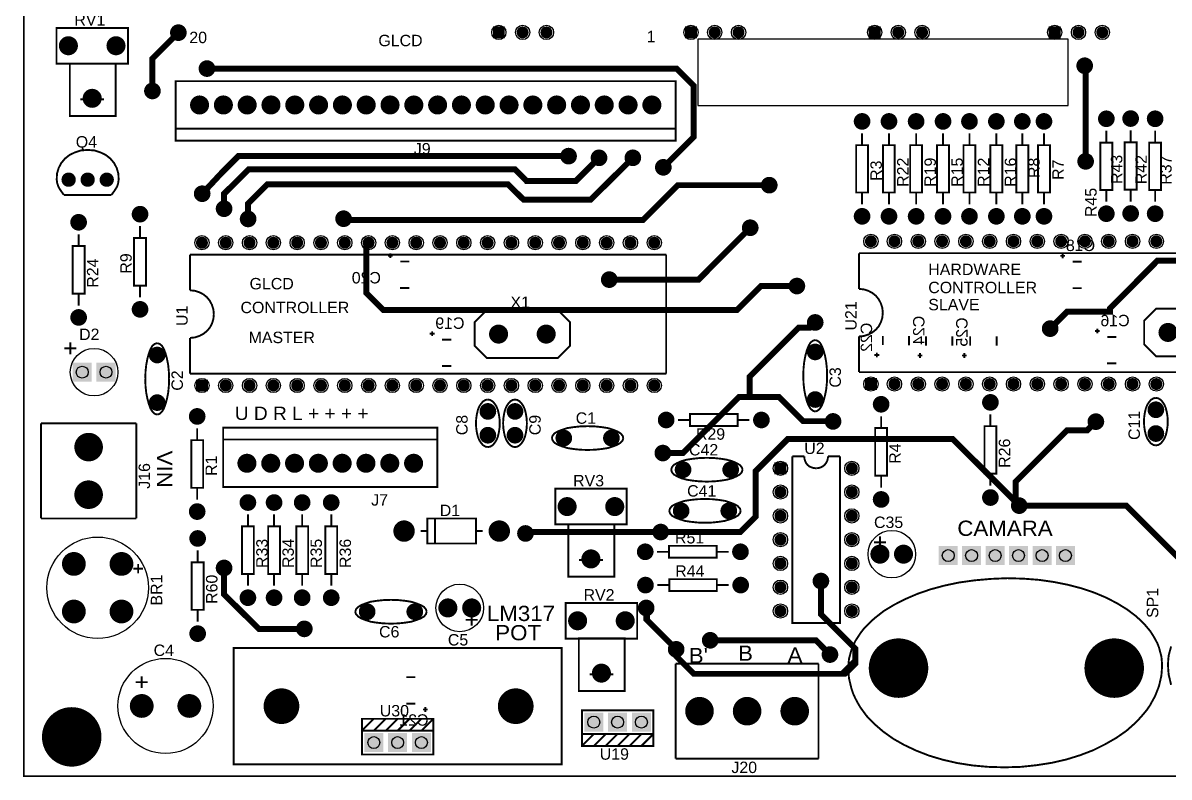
# Model space of a CAD drawing. Extents: x -3.65 to 3.65, y -2.47 to 2.47.
# Drawn here: x -3.655 to 1.159, y -2.474 to 0.696 of the extents above; entities that cross this region are included whole.
import ezdxf

# ---------------------------------------------------------------- set-up
doc = ezdxf.new("R2010")
doc.units = 0
doc.layers.get('0').update_dxf_attribs({"linetype": 'CONTINUOUS'})

# ---------------------------------------------------------------- blocks, each defined once
blk = doc.blocks.new('EPAD')
at = {"const_width": 0.5}
blk.add_lwpolyline([(-0.25, 0, 1), (0.25, 0, 1)], format="xyb", close=True, dxfattribs=at)
blk = doc.blocks.new('RPAD')
blk.add_trace([(-0.5, -0.5), (-0.5, 0.5), (0.5, -0.5), (0.5, 0.5)])

msp = doc.modelspace()

# ---------------------------------------------------------------- linework, layer by layer
for points, const_width in [([(-3.651, -2.47), (3.651, -2.47), (3.651, 2.47), (-3.651, 2.47), (-3.651, -2.47)], 0.008), ([(-3.514, 0.525), (-3.214, 0.525), (-3.214, 0.675), (-3.514, 0.675), (-3.514, 0.525)], 0.008), ([(-3.111, 0.41), (-3.111, 0.546), (-3.002, 0.655)], 0.025), ([(-3.458, 0.305), (-3.265, 0.305), (-3.265, 0.525), (-3.458, 0.525), (-3.458, 0.305)], 0.008), ([(-2.882, 0.504), (-0.909, 0.504), (-0.838, 0.433), (-0.838, 0.216), (-0.965, 0.089)], 0.025), ([(0.809, 0.114), (0.809, 0.512), (0.805, 0.516)], 0.025), ([(-3.013, 0.201), (-0.913, 0.201), (-0.913, 0.451), (-3.013, 0.451), (-3.013, 0.201)], 0.008), ([(-3.314, 0.375), (-3.414, 0.375)], 0.008), ([(-0.913, 0.251), (-3.013, 0.251)], 0.008), ([(0.896, 0.193), (0.896, 0.243)], 0.008), ([(0.998, 0.194), (0.998, 0.244)], 0.008), ([(1.101, 0.193), (1.101, 0.243)], 0.008), ([(-0.13, 0.232), (-0.13, 0.182)], 0.008), ([(-0.017, 0.232), (-0.017, 0.182)], 0.008), ([(0.097, 0.232), (0.097, 0.182)], 0.008), ([(0.21, 0.232), (0.21, 0.182)], 0.008), ([(0.321, 0.232), (0.321, 0.182)], 0.008), ([(0.434, 0.232), (0.434, 0.182)], 0.008), ([(0.543, 0.182), (0.543, 0.232)], 0.008), ([(0.634, 0.182), (0.634, 0.232)], 0.008), ([(2.061, 0.213), (1.99, 0.142), (1.99, -0.052), (1.916, -0.126), (1.916, -0.265), (1.878, -0.303), (1.111, -0.303), (0.911, -0.504), (0.911, -0.518), (0.731, -0.518), (0.66, -0.589)], 0.025), ([(0.871, -0.006), (0.921, -0.006), (0.921, 0.193), (0.871, 0.193), (0.871, -0.006)], 0.008), ([(0.973, -0.005), (1.023, -0.005), (1.023, 0.194), (0.973, 0.194), (0.973, -0.005)], 0.008), ([(1.076, -0.006), (1.126, -0.006), (1.126, 0.193), (1.076, 0.193), (1.076, -0.006)], 0.008), ([(-3.513, 0.037), (-3.512, 0.062), (-3.505, 0.086), (-3.494, 0.107), (-3.478, 0.126), (-3.459, 0.141), (-3.436, 0.152), (-3.411, 0.16), (-3.383, 0.162)], 0.008), ([(-3.253, 0.037), (-3.254, 0.062), (-3.261, 0.086), (-3.272, 0.107), (-3.288, 0.126), (-3.307, 0.141), (-3.33, 0.152), (-3.355, 0.16), (-3.383, 0.162)], 0.008), ([(-2.902, -0.022), (-2.82, 0.066), (-2.75, 0.136), (-1.363, 0.136)], 0.025), ([(-0.155, -0.017), (-0.105, -0.017), (-0.105, 0.182), (-0.155, 0.182), (-0.155, -0.017)], 0.008), ([(-0.042, -0.017), (0.007, -0.017), (0.007, 0.182), (-0.042, 0.182), (-0.042, -0.017)], 0.008), ([(0.072, -0.017), (0.122, -0.017), (0.122, 0.182), (0.072, 0.182), (0.072, -0.017)], 0.008), ([(0.185, -0.017), (0.235, -0.017), (0.235, 0.182), (0.185, 0.182), (0.185, -0.017)], 0.008), ([(0.296, -0.017), (0.346, -0.017), (0.346, 0.182), (0.296, 0.182), (0.296, -0.017)], 0.008), ([(0.409, -0.017), (0.459, -0.017), (0.459, 0.182), (0.409, 0.182), (0.409, -0.017)], 0.008), ([(0.518, -0.017), (0.568, -0.017), (0.568, 0.182), (0.518, 0.182), (0.518, -0.017)], 0.008), ([(0.609, -0.017), (0.659, -0.017), (0.659, 0.182), (0.609, 0.182), (0.609, -0.017)], 0.008), ([(-2.81, -0.085), (-2.81, -0.022), (-2.707, 0.08), (-1.587, 0.08), (-1.54, 0.032), (-1.332, 0.032), (-1.235, 0.129)], 0.025), ([(-2.709, -0.128), (-2.709, -0.063), (-2.629, 0.017), (-1.617, 0.017), (-1.552, -0.047), (-1.27, -0.047), (-1.093, 0.129)], 0.025), ([(-3.513, 0.037), (-3.511, 0.022), (-3.506, 0.007), (-3.496, -0.009), (-3.483, -0.027)], 0.008), ([(-3.253, 0.037), (-3.255, 0.022), (-3.26, 0.007), (-3.27, -0.009), (-3.283, -0.027)], 0.008), ([(-0.52, 0.014), (-0.904, 0.014), (-1.05, -0.132), (-2.303, -0.132), (-2.308, -0.127)], 0.025), ([(-3.483, -0.027), (-3.283, -0.027)], 0.008), ([(-0.13, -0.017), (-0.13, -0.067)], 0.008), ([(-0.017, -0.017), (-0.017, -0.067)], 0.008), ([(0.097, -0.017), (0.097, -0.067)], 0.008), ([(0.21, -0.017), (0.21, -0.067)], 0.008), ([(0.321, -0.017), (0.321, -0.067)], 0.008), ([(0.434, -0.017), (0.434, -0.067)], 0.008), ([(0.543, -0.067), (0.543, -0.017)], 0.008), ([(0.634, -0.067), (0.634, -0.017)], 0.008), ([(0.896, -0.056), (0.896, -0.006)], 0.008), ([(0.998, -0.055), (0.998, -0.005)], 0.008), ([(1.101, -0.056), (1.101, -0.006)], 0.008), ([(-3.421, -0.192), (-3.421, -0.242)], 0.008), ([(-3.163, -0.208), (-3.163, -0.158)], 0.008), ([(-1.192, -0.383), (-0.817, -0.383), (-0.6, -0.165)], 0.025), ([(-3.446, -0.442), (-3.396, -0.442), (-3.396, -0.242), (-3.446, -0.242), (-3.446, -0.442)], 0.008), ([(-3.188, -0.408), (-3.138, -0.408), (-3.138, -0.208), (-3.188, -0.208), (-3.188, -0.408)], 0.008), ([(-0.404, -0.41), (-0.555, -0.41), (-0.656, -0.511), (-2.141, -0.511), (-2.212, -0.44), (-2.212, -0.237), (-2.203, -0.228)], 0.025), ([(-2.953, -0.428), (-2.953, -0.278)], 0.008), ([(-2.953, -0.278), (-0.953, -0.278)], 0.008), ([(-2.102, -0.282), (-2.122, -0.282)], 0.008), ([(-2.112, -0.292), (-2.112, -0.272)], 0.008), ([(-0.953, -0.278), (-0.953, -0.778)], 0.008), ([(-0.143, -0.422), (-0.143, -0.272)], 0.008), ([(-0.143, -0.272), (1.856, -0.272)], 0.008), ([(0.723, -0.283), (0.703, -0.283)], 0.008), ([(0.713, -0.293), (0.713, -0.273)], 0.008), ([(-2.032, -0.307), (-2.07, -0.307)], 0.008), ([(0.793, -0.308), (0.755, -0.308)], 0.008), ([(-3.163, -0.458), (-3.163, -0.408)], 0.008), ([(-2.853, -0.528), (-2.855, -0.508), (-2.861, -0.489), (-2.87, -0.472), (-2.882, -0.457), (-2.897, -0.445), (-2.914, -0.436), (-2.933, -0.43), (-2.953, -0.428)], 0.008), ([(-2.032, -0.418), (-2.071, -0.418)], 0.008), ([(-0.043, -0.522), (-0.045, -0.502), (-0.051, -0.483), (-0.06, -0.466), (-0.072, -0.451), (-0.087, -0.439), (-0.104, -0.43), (-0.123, -0.424), (-0.143, -0.422)], 0.008), ([(0.793, -0.419), (0.754, -0.419)], 0.008), ([(-3.421, -0.442), (-3.421, -0.492)], 0.008), ([(-2.853, -0.528), (-2.855, -0.549), (-2.861, -0.568), (-2.87, -0.585), (-2.882, -0.599), (-2.897, -0.611), (-2.914, -0.62), (-2.933, -0.626), (-2.953, -0.628)], 0.008), ([(-1.707, -0.512), (-1.407, -0.512), (-1.357, -0.562), (-1.357, -0.662), (-1.407, -0.712), (-1.707, -0.712), (-1.757, -0.662), (-1.757, -0.562), (-1.707, -0.512)], 0.008), ([(-0.043, -0.522), (-0.045, -0.543), (-0.051, -0.562), (-0.06, -0.579), (-0.072, -0.593), (-0.087, -0.605), (-0.104, -0.614), (-0.123, -0.62), (-0.143, -0.622)], 0.008), ([(1.405, -0.705), (1.105, -0.705), (1.055, -0.655), (1.055, -0.555), (1.105, -0.505), (1.405, -0.505), (1.455, -0.555), (1.455, -0.655), (1.405, -0.705)], 0.008), ([(-0.602, -0.876), (-0.602, -0.791), (-0.396, -0.585), (-0.349, -0.585), (-0.327, -0.563)], 0.025), ([(-2.953, -0.778), (-2.953, -0.628)], 0.008), ([(-1.926, -0.61), (-1.946, -0.61)], 0.008), ([(-1.936, -0.62), (-1.936, -0.6)], 0.008), ([(-0.143, -0.772), (-0.143, -0.622)], 0.008), ([(-0.043, -0.62), (-0.043, -0.658)], 0.008), ([(0.067, -0.62), (0.067, -0.659)], 0.008), ([(0.138, -0.622), (0.138, -0.66)], 0.008), ([(0.249, -0.622), (0.249, -0.661)], 0.008), ([(0.324, -0.622), (0.324, -0.66)], 0.008), ([(0.435, -0.622), (0.435, -0.661)], 0.008), ([(0.868, -0.599), (0.848, -0.599)], 0.008), ([(0.858, -0.609), (0.858, -0.589)], 0.008), ([(0.938, -0.624), (0.9, -0.624)], 0.008), ([(-3.481, -0.672), (-3.431, -0.672)], 0.008), ([(-3.456, -0.647), (-3.456, -0.697)], 0.008), ([(-3.091, -0.65), (-3.101, -0.653), (-3.111, -0.661), (-3.119, -0.675), (-3.126, -0.693), (-3.132, -0.715), (-3.137, -0.741), (-3.14, -0.769), (-3.141, -0.8)], 0.008), ([(-3.091, -0.65), (-3.081, -0.653), (-3.071, -0.661), (-3.063, -0.675), (-3.056, -0.693), (-3.05, -0.715), (-3.045, -0.741), (-3.042, -0.769), (-3.041, -0.8)], 0.008), ([(-1.856, -0.635), (-1.894, -0.635)], 0.008), ([(-0.327, -0.637), (-0.337, -0.64), (-0.347, -0.648), (-0.355, -0.662), (-0.362, -0.68), (-0.368, -0.702), (-0.373, -0.728), (-0.376, -0.756), (-0.377, -0.787)], 0.008), ([(-0.327, -0.637), (-0.317, -0.64), (-0.307, -0.648), (-0.299, -0.662), (-0.292, -0.68), (-0.286, -0.702), (-0.281, -0.728), (-0.278, -0.756), (-0.277, -0.787)], 0.008), ([(-0.058, -0.7), (-0.078, -0.7)], 0.008), ([(-0.068, -0.69), (-0.068, -0.71)], 0.008), ([(0.123, -0.702), (0.103, -0.702)], 0.008), ([(0.113, -0.692), (0.113, -0.712)], 0.008), ([(0.309, -0.702), (0.289, -0.702)], 0.008), ([(0.299, -0.692), (0.299, -0.712)], 0.008), ([(-1.856, -0.746), (-1.895, -0.746)], 0.008), ([(-0.143, -0.772), (1.856, -0.772)], 0.008), ([(0.938, -0.735), (0.899, -0.735)], 0.008), ([(-3.091, -0.95), (-3.096, -0.949), (-3.101, -0.947), (-3.111, -0.938), (-3.119, -0.925), (-3.126, -0.906), (-3.132, -0.884), (-3.137, -0.859), (-3.14, -0.831), (-3.141, -0.8)], 0.008), ([(-3.091, -0.95), (-3.086, -0.949), (-3.081, -0.947), (-3.071, -0.938), (-3.063, -0.925), (-3.056, -0.906), (-3.05, -0.884), (-3.045, -0.859), (-3.042, -0.831), (-3.041, -0.8)], 0.008), ([(-2.953, -0.778), (-0.953, -0.778)], 0.008), ([(-0.327, -0.937), (-0.332, -0.936), (-0.337, -0.934), (-0.347, -0.925), (-0.355, -0.912), (-0.362, -0.894), (-0.368, -0.871), (-0.373, -0.846), (-0.376, -0.818), (-0.377, -0.787)], 0.008), ([(-0.327, -0.937), (-0.322, -0.936), (-0.317, -0.934), (-0.307, -0.925), (-0.299, -0.912), (-0.292, -0.894), (-0.286, -0.871), (-0.281, -0.846), (-0.278, -0.818), (-0.277, -0.787)], 0.008), ([(-0.967, -1.112), (-0.883, -1.112), (-0.647, -0.876), (-0.602, -0.876), (-0.479, -0.876), (-0.377, -0.978), (-0.253, -0.978), (-0.252, -0.979)], 0.025), ([(-1.702, -0.887), (-1.712, -0.889), (-1.722, -0.895), (-1.73, -0.904), (-1.738, -0.916), (-1.744, -0.931), (-1.748, -0.948), (-1.751, -0.967), (-1.752, -0.987)], 0.008), ([(-1.702, -0.887), (-1.692, -0.889), (-1.682, -0.895), (-1.674, -0.904), (-1.666, -0.916), (-1.66, -0.931), (-1.656, -0.948), (-1.653, -0.967), (-1.652, -0.987)], 0.008), ([(-1.588, -0.887), (-1.598, -0.889), (-1.608, -0.895), (-1.616, -0.904), (-1.624, -0.916), (-1.63, -0.931), (-1.634, -0.948), (-1.637, -0.967), (-1.638, -0.987)], 0.008), ([(-1.588, -0.887), (-1.578, -0.889), (-1.568, -0.895), (-1.56, -0.904), (-1.552, -0.916), (-1.546, -0.931), (-1.542, -0.948), (-1.539, -0.967), (-1.538, -0.987)], 0.008), ([(1.104, -0.88), (1.094, -0.882), (1.084, -0.888), (1.076, -0.897), (1.068, -0.909), (1.062, -0.924), (1.058, -0.941), (1.055, -0.96), (1.054, -0.98)], 0.008), ([(1.104, -0.88), (1.114, -0.882), (1.124, -0.888), (1.132, -0.897), (1.14, -0.909), (1.146, -0.924), (1.15, -0.941), (1.153, -0.96), (1.154, -0.98)], 0.008), ([(-0.853, -0.998), (-0.653, -0.998), (-0.653, -0.948), (-0.853, -0.948), (-0.853, -0.998)], 0.008), ([(-0.05, -0.957), (-0.05, -1.007)], 0.008), ([(0.409, -0.949), (0.409, -0.999)], 0.008), ([(-3.179, -0.987), (-3.579, -0.987)], 0.008), ([(-3.579, -0.987), (-3.579, -1.387)], 0.008), ([(-3.179, -0.987), (-3.179, -1.387)], 0.008), ([(-2.923, -1.008), (-2.923, -1.058)], 0.008), ([(-2.814, -1.255), (-1.914, -1.255), (-1.914, -1.005), (-2.814, -1.005), (-2.814, -1.255)], 0.008), ([(-1.702, -1.087), (-1.712, -1.085), (-1.722, -1.079), (-1.73, -1.07), (-1.738, -1.058), (-1.744, -1.043), (-1.748, -1.026), (-1.751, -1.007), (-1.752, -0.987)], 0.008), ([(-1.702, -1.087), (-1.692, -1.085), (-1.682, -1.079), (-1.674, -1.07), (-1.666, -1.058), (-1.66, -1.043), (-1.656, -1.026), (-1.653, -1.007), (-1.652, -0.987)], 0.008), ([(-1.588, -1.087), (-1.598, -1.085), (-1.608, -1.079), (-1.616, -1.07), (-1.624, -1.058), (-1.63, -1.043), (-1.634, -1.026), (-1.637, -1.007), (-1.638, -0.987)], 0.008), ([(-1.588, -1.087), (-1.578, -1.085), (-1.568, -1.079), (-1.56, -1.07), (-1.552, -1.058), (-1.546, -1.043), (-1.542, -1.026), (-1.539, -1.007), (-1.538, -0.987)], 0.008), ([(-1.433, -1.049), (-1.43, -1.039), (-1.422, -1.029), (-1.408, -1.021), (-1.39, -1.014), (-1.368, -1.007), (-1.342, -1.003), (-1.314, -1), (-1.283, -0.999)], 0.008), ([(-1.133, -1.049), (-1.136, -1.039), (-1.145, -1.029), (-1.158, -1.021), (-1.176, -1.014), (-1.198, -1.007), (-1.224, -1.003), (-1.252, -1), (-1.283, -0.999)], 0.008), ([(-0.853, -0.973), (-0.903, -0.973)], 0.008), ([(-0.603, -0.973), (-0.653, -0.973)], 0.008), ([(-0.075, -1.207), (-0.025, -1.207), (-0.025, -1.007), (-0.075, -1.007), (-0.075, -1.207)], 0.008), ([(0.384, -1.199), (0.434, -1.199), (0.434, -0.999), (0.384, -0.999), (0.384, -1.199)], 0.008), ([(0.515, -1.317), (0.515, -1.232), (0.731, -1.016), (0.816, -1.016), (0.852, -0.98)], 0.025), ([(1.104, -1.08), (1.094, -1.078), (1.084, -1.072), (1.076, -1.063), (1.068, -1.051), (1.062, -1.036), (1.058, -1.019), (1.055, -1), (1.054, -0.98)], 0.008), ([(1.104, -1.08), (1.114, -1.078), (1.124, -1.072), (1.132, -1.063), (1.14, -1.051), (1.146, -1.036), (1.15, -1.019), (1.153, -1), (1.154, -0.98)], 0.008), ([(-2.948, -1.258), (-2.898, -1.258), (-2.898, -1.058), (-2.948, -1.058), (-2.948, -1.258)], 0.008), ([(-2.814, -1.055), (-1.914, -1.055)], 0.008), ([(-1.433, -1.049), (-1.43, -1.059), (-1.422, -1.069), (-1.408, -1.077), (-1.39, -1.084), (-1.368, -1.091), (-1.342, -1.095), (-1.314, -1.098), (-1.283, -1.099)], 0.008), ([(-1.133, -1.049), (-1.136, -1.059), (-1.145, -1.069), (-1.158, -1.077), (-1.176, -1.084), (-1.198, -1.091), (-1.224, -1.095), (-1.252, -1.098), (-1.283, -1.099)], 0.008), ([(-0.976, -1.444), (-0.642, -1.444), (-0.577, -1.379), (-0.577, -1.188), (-0.442, -1.053), (0.251, -1.053), (0.515, -1.317), (0.53, -1.333)], 0.025), ([(-0.932, -1.182), (-0.929, -1.172), (-0.921, -1.162), (-0.907, -1.154), (-0.889, -1.146), (-0.867, -1.14), (-0.841, -1.136), (-0.813, -1.133), (-0.782, -1.132)], 0.008), ([(-0.632, -1.182), (-0.635, -1.172), (-0.644, -1.162), (-0.658, -1.154), (-0.676, -1.146), (-0.698, -1.14), (-0.723, -1.136), (-0.751, -1.133), (-0.782, -1.132)], 0.008), ([(-0.423, -1.126), (-0.373, -1.126)], 0.008), ([(-0.423, -1.126), (-0.423, -1.826), (-0.223, -1.826), (-0.223, -1.126)], 0.008), ([(-0.323, -1.176), (-0.333, -1.175), (-0.343, -1.172), (-0.352, -1.168), (-0.359, -1.162), (-0.365, -1.155), (-0.369, -1.146), (-0.372, -1.136), (-0.373, -1.126)], 0.008), ([(-0.323, -1.176), (-0.313, -1.175), (-0.303, -1.172), (-0.295, -1.168), (-0.288, -1.162), (-0.282, -1.155), (-0.277, -1.146), (-0.274, -1.136), (-0.273, -1.126)], 0.008), ([(-0.273, -1.126), (-0.223, -1.126)], 0.008), ([(-0.932, -1.182), (-0.929, -1.192), (-0.921, -1.202), (-0.907, -1.21), (-0.889, -1.218), (-0.867, -1.224), (-0.841, -1.228), (-0.813, -1.231), (-0.782, -1.232)], 0.008), ([(-0.632, -1.182), (-0.635, -1.192), (-0.644, -1.202), (-0.658, -1.21), (-0.676, -1.218), (-0.698, -1.224), (-0.723, -1.228), (-0.751, -1.231), (-0.782, -1.232)], 0.008), ([(-0.05, -1.207), (-0.05, -1.257)], 0.008), ([(0.409, -1.199), (0.409, -1.249)], 0.008), ([(-2.923, -1.258), (-2.923, -1.308)], 0.008), ([(-1.419, -1.412), (-1.119, -1.412), (-1.119, -1.262), (-1.419, -1.262), (-1.419, -1.412)], 0.008), ([(-0.94, -1.355), (-0.937, -1.345), (-0.929, -1.335), (-0.915, -1.327), (-0.897, -1.32), (-0.875, -1.313), (-0.849, -1.309), (-0.821, -1.306), (-0.79, -1.305)], 0.008), ([(-0.64, -1.355), (-0.643, -1.345), (-0.652, -1.335), (-0.666, -1.327), (-0.684, -1.32), (-0.706, -1.313), (-0.731, -1.309), (-0.759, -1.306), (-0.79, -1.305)], 0.008), ([(0.53, -1.333), (0.98, -1.333), (1.212, -1.565)], 0.025), ([(-3.179, -1.387), (-3.579, -1.387)], 0.008), ([(-2.71, -1.37), (-2.71, -1.42)], 0.008), ([(-2.6, -1.37), (-2.6, -1.42)], 0.008), ([(-2.482, -1.37), (-2.482, -1.42)], 0.008), ([(-2.36, -1.37), (-2.36, -1.42)], 0.008), ([(-1.956, -1.492), (-1.752, -1.492), (-1.752, -1.387), (-1.956, -1.387), (-1.956, -1.492)], 0.008), ([(-1.924, -1.388), (-1.924, -1.491)], 0.008), ([(-0.94, -1.355), (-0.937, -1.365), (-0.929, -1.375), (-0.915, -1.383), (-0.897, -1.39), (-0.875, -1.397), (-0.849, -1.401), (-0.821, -1.404), (-0.79, -1.405)], 0.008), ([(-0.64, -1.355), (-0.643, -1.365), (-0.652, -1.375), (-0.666, -1.383), (-0.684, -1.39), (-0.706, -1.397), (-0.731, -1.401), (-0.759, -1.404), (-0.79, -1.405)], 0.008), ([(-2.735, -1.62), (-2.685, -1.62), (-2.685, -1.42), (-2.735, -1.42), (-2.735, -1.62)], 0.008), ([(-2.625, -1.62), (-2.575, -1.62), (-2.575, -1.42), (-2.625, -1.42), (-2.625, -1.62)], 0.008), ([(-2.507, -1.62), (-2.457, -1.62), (-2.457, -1.42), (-2.507, -1.42), (-2.507, -1.62)], 0.008), ([(-2.385, -1.62), (-2.335, -1.62), (-2.335, -1.42), (-2.385, -1.42), (-2.385, -1.62)], 0.008), ([(-1.984, -1.44), (-1.956, -1.44)], 0.008), ([(-1.752, -1.44), (-1.724, -1.44)], 0.008), ([(-0.976, -1.444), (-1.538, -1.444), (-1.544, -1.45)], 0.025), ([(-1.364, -1.632), (-1.171, -1.632), (-1.171, -1.412), (-1.364, -1.412), (-1.364, -1.632)], 0.008), ([(-0.08, -1.487), (-0.03, -1.487)], 0.008), ([(-0.055, -1.462), (-0.055, -1.512)], 0.008), ([(-2.921, -1.521), (-2.921, -1.571)], 0.008), ([(-0.991, -1.527), (-0.941, -1.527)], 0.008), ([(-0.941, -1.552), (-0.741, -1.552), (-0.741, -1.502), (-0.941, -1.502), (-0.941, -1.552)], 0.008), ([(-0.741, -1.527), (-0.691, -1.527)], 0.008), ([(-3.171, -1.578), (-3.171, -1.618)], 0.008), ([(-2.946, -1.771), (-2.896, -1.771), (-2.896, -1.571), (-2.946, -1.571), (-2.946, -1.771)], 0.008), ([(-2.473, -1.851), (-2.664, -1.851), (-2.81, -1.706), (-2.81, -1.595)], 0.025), ([(-1.219, -1.562), (-1.319, -1.562)], 0.008), ([(-3.151, -1.598), (-3.191, -1.598)], 0.008), ([(-2.71, -1.62), (-2.71, -1.67)], 0.008), ([(-2.6, -1.62), (-2.6, -1.67)], 0.008), ([(-2.482, -1.62), (-2.482, -1.67)], 0.008), ([(-2.36, -1.62), (-2.36, -1.67)], 0.008), ([(0.48, -1.638), (0.41, -1.641), (0.343, -1.647), (0.278, -1.656), (0.216, -1.669), (0.157, -1.685), (0.102, -1.704), (0.051, -1.726), (0.004, -1.75), (-0.039, -1.776), (-0.076, -1.805), (-0.093, -1.82), (-0.109, -1.836), (-0.124, -1.852), (-0.137, -1.869), (-0.159, -1.903), (-0.175, -1.94), (-0.185, -1.977), (-0.187, -1.996), (-0.188, -2.016), (-0.187, -2.038), (-0.185, -2.059), (-0.175, -2.101), (-0.168, -2.122), (-0.159, -2.142), (-0.149, -2.161), (-0.138, -2.18), (-0.111, -2.217), (-0.078, -2.251), (-0.041, -2.283), (0.001, -2.313), (0.047, -2.339), (0.098, -2.363), (0.152, -2.384), (0.209, -2.401), (0.27, -2.415), (0.334, -2.425), (0.4, -2.431), (0.468, -2.433), (0.537, -2.431), (0.603, -2.424), (0.667, -2.414), (0.728, -2.4), (0.786, -2.382), (0.841, -2.361), (0.891, -2.336), (0.938, -2.309), (0.981, -2.279), (1.018, -2.246), (1.035, -2.228), (1.051, -2.21), (1.066, -2.192), (1.079, -2.173), (1.101, -2.133), (1.117, -2.092), (1.127, -2.049), (1.129, -2.026), (1.13, -2.004), (1.129, -1.985), (1.127, -1.966), (1.117, -1.929), (1.11, -1.911), (1.101, -1.894), (1.091, -1.877), (1.08, -1.86), (1.053, -1.828), (1.021, -1.798), (0.984, -1.77), (0.942, -1.744), (0.896, -1.72), (0.846, -1.699), (0.793, -1.681), (0.736, -1.666), (0.676, -1.654), (0.613, -1.645), (0.548, -1.64), (0.48, -1.638)], 0.008), ([(-1.037, -1.763), (-1.037, -1.81), (-1.033, -1.814), (-0.911, -1.937), (-0.91, -1.937), (-0.91, -1.967), (-0.837, -2.04), (-0.213, -2.04), (-0.159, -1.986), (-0.159, -1.934), (-0.303, -1.79), (-0.303, -1.65)], 0.025), ([(-0.99, -1.667), (-0.94, -1.667)], 0.008), ([(-0.94, -1.692), (-0.74, -1.692), (-0.74, -1.642), (-0.94, -1.642), (-0.94, -1.692)], 0.008), ([(-0.74, -1.667), (-0.69, -1.667)], 0.008), ([(-2.259, -1.779), (-2.256, -1.769), (-2.247, -1.759), (-2.234, -1.751), (-2.216, -1.744), (-2.194, -1.737), (-2.168, -1.733), (-2.14, -1.73), (-2.109, -1.729)], 0.008), ([(-1.959, -1.779), (-1.962, -1.769), (-1.97, -1.759), (-1.984, -1.751), (-2.002, -1.744), (-2.024, -1.737), (-2.05, -1.733), (-2.078, -1.73), (-2.109, -1.729)], 0.008), ([(-2.921, -1.771), (-2.921, -1.821)], 0.008), ([(-2.259, -1.779), (-2.256, -1.789), (-2.247, -1.799), (-2.234, -1.807), (-2.216, -1.814), (-2.194, -1.821), (-2.168, -1.825), (-2.14, -1.828), (-2.109, -1.829)], 0.008), ([(-1.959, -1.779), (-1.962, -1.789), (-1.97, -1.799), (-1.984, -1.807), (-2.002, -1.814), (-2.024, -1.821), (-2.05, -1.825), (-2.078, -1.828), (-2.109, -1.829)], 0.008), ([(-1.375, -1.892), (-1.075, -1.892), (-1.075, -1.742), (-1.375, -1.742), (-1.375, -1.892)], 0.008), ([(-1.033, -1.814), (-1.033, -1.767), (-1.037, -1.763)], 0.025), ([(-1.745, -1.813), (-1.795, -1.813)], 0.008), ([(-1.77, -1.838), (-1.77, -1.788)], 0.008), ([(-1.32, -2.112), (-1.127, -2.112), (-1.127, -1.891), (-1.32, -1.891), (-1.32, -2.112)], 0.008), ([(-0.768, -1.899), (-0.324, -1.899), (-0.265, -1.959)], 0.025), ([(1.168, -1.925), (1.158, -1.962), (1.156, -1.981), (1.155, -2.001), (1.156, -2.023), (1.158, -2.044), (1.168, -2.086)], 0.008), ([(-2.77, -2.42), (-1.392, -2.42), (-1.392, -1.931), (-2.77, -1.931), (-2.77, -2.42)], 0.008), ([(-0.213, -2.04), (-0.202, -2.04), (-0.159, -1.997), (-0.159, -1.986)], 0.025), ([(-0.913, -1.997), (-0.913, -2.397)], 0.008), ([(-0.313, -1.997), (-0.913, -1.997)], 0.008), ([(-0.313, -1.997), (-0.313, -2.397)], 0.008), ([(-3.156, -2.05), (-3.156, -2.1)], 0.008), ([(-2.045, -2.054), (-2.006, -2.054)], 0.008), ([(-1.175, -2.042), (-1.275, -2.042)], 0.008), ([(-3.181, -2.075), (-3.131, -2.075)], 0.008), ([(-2.045, -2.165), (-2.007, -2.165)], 0.008), ([(-1.975, -2.19), (-1.955, -2.19)], 0.008), ([(-1.965, -2.18), (-1.965, -2.2)], 0.008), ([(-1.307, -2.293), (-1.007, -2.293), (-1.007, -2.193), (-1.307, -2.193), (-1.307, -2.293)], 0.008), ([(-2.231, -2.279), (-2.231, -2.229), (-1.931, -2.229), (-1.931, -2.279)], 0.008), ([(-2.231, -2.279), (-2.181, -2.229)], 0.008), ([(-2.181, -2.279), (-2.131, -2.229)], 0.008), ([(-2.131, -2.279), (-2.081, -2.229)], 0.008), ([(-2.081, -2.279), (-2.031, -2.229)], 0.008), ([(-2.031, -2.279), (-1.981, -2.229)], 0.008), ([(-1.981, -2.279), (-1.931, -2.229)], 0.008), ([(-2.231, -2.379), (-1.931, -2.379), (-1.931, -2.279), (-2.231, -2.279), (-2.231, -2.379)], 0.008), ([(-1.007, -2.293), (-1.007, -2.343), (-1.307, -2.343), (-1.307, -2.293)], 0.008), ([(-1.257, -2.293), (-1.307, -2.343)], 0.008), ([(-1.207, -2.293), (-1.257, -2.343)], 0.008), ([(-1.157, -2.293), (-1.207, -2.343)], 0.008), ([(-1.107, -2.293), (-1.157, -2.343)], 0.008), ([(-1.057, -2.293), (-1.107, -2.343)], 0.008), ([(-1.007, -2.293), (-1.057, -2.343)], 0.008), ([(-0.913, -2.397), (-0.313, -2.397)], 0.008)]:
    msp.add_lwpolyline(points, dxfattribs=dict(const_width=const_width))
msp.add_lwpolyline([(-0.82, 0.349), (0.735, 0.349), (0.735, 0.627), (-0.82, 0.627), (-0.82, 0.349)])
for centre, radius in [((-3.002, 0.655), 0.025), ((-1.656, 0.656), 0.03), ((-1.556, 0.656), 0.03), ((-1.456, 0.656), 0.03), ((-0.849, 0.656), 0.03), ((-0.749, 0.656), 0.03), ((-0.649, 0.656), 0.03), ((-0.077, 0.656), 0.03), ((0.022, 0.656), 0.03), ((0.122, 0.656), 0.03), ((0.679, 0.656), 0.03), ((0.779, 0.656), 0.03), ((0.879, 0.656), 0.03), ((-3.464, 0.6), 0.025), ((-3.264, 0.6), 0.025), ((0.805, 0.516), 0.025), ((-2.882, 0.504), 0.025), ((-3.111, 0.41), 0.025), ((-3.364, 0.379), 0.025), ((-2.913, 0.351), 0.01), ((-2.813, 0.351), 0.01), ((-2.713, 0.351), 0.01), ((-2.613, 0.351), 0.01), ((-2.513, 0.351), 0.01), ((-2.413, 0.351), 0.01), ((-2.313, 0.351), 0.01), ((-2.213, 0.351), 0.01), ((-2.113, 0.351), 0.01), ((-2.013, 0.351), 0.01), ((-1.913, 0.351), 0.01), ((-1.813, 0.351), 0.01), ((-1.713, 0.351), 0.01), ((-1.613, 0.351), 0.01), ((-1.513, 0.351), 0.01), ((-1.413, 0.351), 0.01), ((-1.313, 0.351), 0.01), ((-1.213, 0.351), 0.01), ((-1.113, 0.351), 0.01), ((-1.013, 0.351), 0.01), ((-0.13, 0.282), 0.025), ((-0.017, 0.282), 0.025), ((0.097, 0.282), 0.025), ((0.21, 0.282), 0.025), ((0.321, 0.282), 0.025), ((0.434, 0.282), 0.025), ((0.543, 0.282), 0.025), ((0.634, 0.282), 0.025), ((0.896, 0.293), 0.025), ((0.998, 0.294), 0.025), ((1.101, 0.293), 0.025), ((-1.363, 0.136), 0.025), ((-1.235, 0.129), 0.025), ((-1.093, 0.129), 0.025), ((-0.965, 0.089), 0.025), ((0.809, 0.114), 0.025), ((-3.463, 0.037), 0.025), ((-3.383, 0.037), 0.025), ((-3.303, 0.037), 0.025), ((-2.902, -0.022), 0.025), ((-0.52, 0.014), 0.025), ((-3.163, -0.108), 0.025), ((-2.81, -0.085), 0.025), ((-0.13, -0.117), 0.025), ((-0.017, -0.117), 0.025), ((0.097, -0.117), 0.025), ((0.21, -0.117), 0.025), ((0.321, -0.117), 0.025), ((0.434, -0.117), 0.025), ((0.543, -0.117), 0.025), ((0.634, -0.117), 0.025), ((0.896, -0.106), 0.025), ((0.998, -0.105), 0.025), ((1.101, -0.106), 0.025), ((-3.421, -0.142), 0.025), ((-2.709, -0.128), 0.025), ((-2.308, -0.127), 0.025), ((-0.6, -0.165), 0.025), ((-0.093, -0.222), 0.03), ((0.006, -0.222), 0.03), ((0.106, -0.222), 0.03), ((0.206, -0.222), 0.03), ((0.306, -0.222), 0.03), ((0.406, -0.222), 0.03), ((0.506, -0.222), 0.03), ((0.606, -0.222), 0.03), ((0.706, -0.222), 0.03), ((0.806, -0.222), 0.03), ((0.906, -0.222), 0.03), ((1.006, -0.222), 0.03), ((1.106, -0.222), 0.03), ((-2.903, -0.228), 0.03), ((-2.803, -0.228), 0.03), ((-2.703, -0.228), 0.03), ((-2.603, -0.228), 0.03), ((-2.503, -0.228), 0.03), ((-2.403, -0.228), 0.03), ((-2.303, -0.228), 0.03), ((-2.203, -0.228), 0.03), ((-2.103, -0.228), 0.03), ((-2.003, -0.228), 0.03), ((-1.903, -0.228), 0.03), ((-1.803, -0.228), 0.03), ((-1.703, -0.228), 0.03), ((-1.603, -0.228), 0.03), ((-1.503, -0.228), 0.03), ((-1.403, -0.228), 0.03), ((-1.303, -0.228), 0.03), ((-1.203, -0.228), 0.03), ((-1.103, -0.228), 0.03), ((-1.003, -0.228), 0.03), ((-1.192, -0.383), 0.025), ((-0.404, -0.41), 0.025), ((-3.421, -0.542), 0.025), ((-3.163, -0.508), 0.025), ((-0.327, -0.563), 0.025), ((0.66, -0.589), 0.025), ((-1.657, -0.612), 0.025), ((-1.457, -0.612), 0.025), ((1.155, -0.605), 0.025), ((-0.327, -0.687), 0.025), ((-3.091, -0.7), 0.025), ((-3.406, -0.772), 0.025), ((-3.306, -0.772), 0.025), ((-2.903, -0.828), 0.03), ((-2.803, -0.828), 0.03), ((-2.703, -0.828), 0.03), ((-2.603, -0.828), 0.03), ((-2.503, -0.828), 0.03), ((-2.403, -0.828), 0.03), ((-2.303, -0.828), 0.03), ((-2.203, -0.828), 0.03), ((-2.103, -0.828), 0.03), ((-2.003, -0.828), 0.03), ((-1.903, -0.828), 0.03), ((-1.803, -0.828), 0.03), ((-1.703, -0.828), 0.03), ((-1.603, -0.828), 0.03), ((-1.503, -0.828), 0.03), ((-1.403, -0.828), 0.03), ((-1.303, -0.828), 0.03), ((-1.203, -0.828), 0.03), ((-1.103, -0.828), 0.03), ((-1.003, -0.828), 0.03), ((-0.093, -0.822), 0.03), ((0.006, -0.822), 0.03), ((0.106, -0.822), 0.03), ((0.206, -0.822), 0.03), ((0.306, -0.822), 0.03), ((0.406, -0.822), 0.03), ((0.506, -0.822), 0.03), ((0.606, -0.822), 0.03), ((0.706, -0.822), 0.03), ((0.806, -0.822), 0.03), ((0.906, -0.822), 0.03), ((1.006, -0.822), 0.03), ((1.106, -0.822), 0.03), ((-0.327, -0.887), 0.025), ((-3.091, -0.9), 0.025), ((-1.702, -0.937), 0.025), ((-1.588, -0.937), 0.025), ((-0.05, -0.907), 0.025), ((0.409, -0.899), 0.025), ((1.104, -0.93), 0.025), ((-2.923, -0.958), 0.025), ((-0.953, -0.973), 0.025), ((-0.553, -0.973), 0.025), ((-0.252, -0.979), 0.025), ((0.852, -0.98), 0.025), ((1.104, -1.03), 0.025), ((-3.379, -1.087), 0.03), ((-1.702, -1.037), 0.025), ((-1.588, -1.037), 0.025), ((-1.383, -1.049), 0.025), ((-1.183, -1.049), 0.025), ((-0.967, -1.112), 0.025), ((-2.714, -1.155), 0.01), ((-2.614, -1.155), 0.01), ((-2.514, -1.155), 0.01), ((-2.414, -1.155), 0.01), ((-2.314, -1.155), 0.01), ((-2.214, -1.155), 0.01), ((-2.114, -1.155), 0.01), ((-2.014, -1.155), 0.01), ((-0.473, -1.176), 0.03), ((-0.173, -1.176), 0.03), ((-0.882, -1.182), 0.025), ((-0.682, -1.182), 0.025), ((-0.473, -1.276), 0.03), ((-0.173, -1.276), 0.03), ((-3.379, -1.287), 0.03), ((-2.71, -1.32), 0.025), ((-2.6, -1.32), 0.025), ((-2.482, -1.32), 0.025), ((-2.36, -1.32), 0.025), ((-0.05, -1.307), 0.025), ((0.409, -1.299), 0.025), ((-2.923, -1.358), 0.025), ((-1.369, -1.337), 0.025), ((-1.169, -1.337), 0.025), ((-0.89, -1.355), 0.025), ((-0.69, -1.355), 0.025), ((-0.473, -1.376), 0.03), ((-0.173, -1.376), 0.03), ((0.53, -1.333), 0.025), ((-2.054, -1.44), 0.025), ((-1.654, -1.44), 0.025), ((-1.544, -1.45), 0.025), ((-0.976, -1.444), 0.025), ((-2.921, -1.471), 0.025), ((-0.473, -1.476), 0.03), ((-0.173, -1.476), 0.03), ((-1.269, -1.557), 0.025), ((-1.041, -1.527), 0.025), ((-0.641, -1.527), 0.025), ((-0.055, -1.537), 0.025), ((0.044, -1.537), 0.025), ((0.232, -1.543), 0.025), ((0.33, -1.543), 0.025), ((0.429, -1.543), 0.025), ((0.527, -1.543), 0.025), ((0.626, -1.543), 0.025), ((0.724, -1.543), 0.025), ((-3.441, -1.578), 0.025), ((-3.241, -1.578), 0.025), ((-2.81, -1.595), 0.025), ((-0.473, -1.576), 0.03), ((-0.173, -1.576), 0.03), ((-0.303, -1.65), 0.025), ((-1.04, -1.667), 0.025), ((-0.64, -1.667), 0.025), ((-0.473, -1.676), 0.03), ((-0.173, -1.676), 0.03), ((-2.71, -1.72), 0.025), ((-2.6, -1.72), 0.025), ((-2.482, -1.72), 0.025), ((-2.36, -1.72), 0.025), ((-3.441, -1.778), 0.025), ((-3.241, -1.778), 0.025), ((-2.209, -1.779), 0.025), ((-2.009, -1.779), 0.025), ((-1.87, -1.763), 0.025), ((-1.77, -1.763), 0.025), ((-1.037, -1.763), 0.025), ((-0.473, -1.776), 0.03), ((-0.173, -1.776), 0.03), ((-2.473, -1.851), 0.025), ((-1.325, -1.817), 0.025), ((-1.125, -1.817), 0.025), ((-2.921, -1.871), 0.025), ((-0.768, -1.899), 0.025), ((-0.911, -1.937), 0.025), ((-0.265, -1.959), 0.025), ((-1.225, -2.037), 0.025), ((0.023, -2.016), 0.03), ((0.929, -2.016), 0.03), ((-3.156, -2.175), 0.025), ((-2.956, -2.175), 0.025), ((-2.569, -2.176), 0.03), ((-1.585, -2.176), 0.03), ((-0.813, -2.197), 0.03), ((-0.613, -2.197), 0.03), ((-0.413, -2.197), 0.03), ((-1.257, -2.243), 0.025), ((-1.157, -2.243), 0.025), ((-1.057, -2.243), 0.025), ((-3.45, -2.305), 0.03), ((-2.181, -2.329), 0.025), ((-2.081, -2.329), 0.025), ((-1.981, -2.329), 0.025)]:
    msp.add_circle(centre, radius)
at = {"layer": '12632256'}
for centre, radius in [((-3.356, -0.772), 0.1), ((-3.356, -0.772), 0), ((-0.005, -1.537), 0.1), ((-3.341, -1.678), 0.213), ((-1.82, -1.763), 0.1), ((-3.056, -2.175), 0.2)]:
    msp.add_circle(centre, radius, dxfattribs=at)

# ---------------------------------------------------------------- block references
for name, p, xscale, yscale in [('EPAD', (-3.002, 0.655), 0.07, 0.07), ('RPAD', (-1.656, 0.656), 0.05, 0.05), ('EPAD', (-1.556, 0.656), 0.05, 0.05), ('EPAD', (-1.456, 0.656), 0.05, 0.05), ('RPAD', (-0.849, 0.656), 0.05, 0.05), ('EPAD', (-0.749, 0.656), 0.05, 0.05), ('EPAD', (-0.649, 0.656), 0.05, 0.05), ('RPAD', (-0.077, 0.656), 0.05, 0.05), ('EPAD', (0.022, 0.656), 0.05, 0.05), ('EPAD', (0.122, 0.656), 0.05, 0.05), ('RPAD', (0.679, 0.656), 0.05, 0.05), ('EPAD', (0.779, 0.656), 0.05, 0.05), ('EPAD', (0.879, 0.656), 0.05, 0.05), ('EPAD', (-3.464, 0.6), 0.08, 0.08), ('EPAD', (-3.264, 0.6), 0.08, 0.08), ('EPAD', (-2.882, 0.504), 0.07, 0.07), ('EPAD', (0.805, 0.516), 0.07, 0.07), ('EPAD', (-3.111, 0.41), 0.07, 0.07), ('EPAD', (-3.364, 0.379), 0.08, 0.08), ('EPAD', (-2.913, 0.351), 0.08, 0.08), ('EPAD', (-2.813, 0.351), 0.08, 0.08), ('EPAD', (-2.713, 0.351), 0.08, 0.08), ('EPAD', (-2.613, 0.351), 0.08, 0.08), ('EPAD', (-2.513, 0.351), 0.08, 0.08), ('EPAD', (-2.413, 0.351), 0.08, 0.08), ('EPAD', (-2.313, 0.351), 0.08, 0.08), ('EPAD', (-2.213, 0.351), 0.08, 0.08), ('EPAD', (-2.113, 0.351), 0.08, 0.08), ('EPAD', (-2.013, 0.351), 0.08, 0.08), ('EPAD', (-1.913, 0.351), 0.08, 0.08), ('EPAD', (-1.813, 0.351), 0.08, 0.08), ('EPAD', (-1.713, 0.351), 0.08, 0.08), ('EPAD', (-1.613, 0.351), 0.08, 0.08), ('EPAD', (-1.513, 0.351), 0.08, 0.08), ('EPAD', (-1.413, 0.351), 0.08, 0.08), ('EPAD', (-1.313, 0.351), 0.08, 0.08), ('EPAD', (-1.213, 0.351), 0.08, 0.08), ('EPAD', (-1.113, 0.351), 0.08, 0.08), ('EPAD', (-1.013, 0.351), 0.08, 0.08), ('EPAD', (-0.13, 0.282), 0.07, 0.07), ('EPAD', (-0.017, 0.282), 0.07, 0.07), ('EPAD', (0.097, 0.282), 0.07, 0.07), ('EPAD', (0.21, 0.282), 0.07, 0.07), ('EPAD', (0.321, 0.282), 0.07, 0.07), ('EPAD', (0.434, 0.282), 0.07, 0.07), ('EPAD', (0.543, 0.282), 0.07, 0.07), ('EPAD', (0.634, 0.282), 0.07, 0.07), ('EPAD', (0.896, 0.293), 0.07, 0.07), ('EPAD', (0.998, 0.294), 0.07, 0.07), ('EPAD', (1.101, 0.293), 0.07, 0.07), ('EPAD', (-1.363, 0.136), 0.07, 0.07), ('EPAD', (-1.235, 0.129), 0.07, 0.07), ('EPAD', (-1.093, 0.129), 0.07, 0.07), ('EPAD', (0.809, 0.114), 0.07, 0.07), ('EPAD', (-0.965, 0.089), 0.07, 0.07), ('EPAD', (-3.463, 0.037), 0.06, 0.06), ('EPAD', (-3.383, 0.037), 0.06, 0.06), ('EPAD', (-3.303, 0.037), 0.06, 0.06), ('EPAD', (-0.52, 0.014), 0.07, 0.07), ('EPAD', (-2.902, -0.022), 0.07, 0.07), ('EPAD', (-3.163, -0.108), 0.07, 0.07), ('EPAD', (-2.81, -0.085), 0.07, 0.07), ('EPAD', (-2.709, -0.128), 0.07, 0.07), ('EPAD', (-2.308, -0.127), 0.07, 0.07), ('EPAD', (-0.13, -0.117), 0.07, 0.07), ('EPAD', (-0.017, -0.117), 0.07, 0.07), ('EPAD', (0.097, -0.117), 0.07, 0.07), ('EPAD', (0.21, -0.117), 0.07, 0.07), ('EPAD', (0.321, -0.117), 0.07, 0.07), ('EPAD', (0.434, -0.117), 0.07, 0.07), ('EPAD', (0.543, -0.117), 0.07, 0.07), ('EPAD', (0.634, -0.117), 0.07, 0.07), ('EPAD', (0.896, -0.106), 0.07, 0.07), ('EPAD', (0.998, -0.105), 0.07, 0.07), ('EPAD', (1.101, -0.106), 0.07, 0.07), ('EPAD', (-3.421, -0.142), 0.07, 0.07), ('EPAD', (-0.6, -0.165), 0.07, 0.07), ('EPAD', (-2.903, -0.228), 0.05, 0.05), ('EPAD', (-2.803, -0.228), 0.05, 0.05), ('EPAD', (-2.703, -0.228), 0.05, 0.05), ('EPAD', (-2.603, -0.228), 0.05, 0.05), ('EPAD', (-2.503, -0.228), 0.05, 0.05), ('EPAD', (-2.403, -0.228), 0.05, 0.05), ('EPAD', (-2.303, -0.228), 0.05, 0.05), ('EPAD', (-2.203, -0.228), 0.05, 0.05), ('EPAD', (-2.103, -0.228), 0.05, 0.05), ('EPAD', (-2.003, -0.228), 0.05, 0.05), ('EPAD', (-1.903, -0.228), 0.05, 0.05), ('EPAD', (-1.803, -0.228), 0.05, 0.05), ('EPAD', (-1.703, -0.228), 0.05, 0.05), ('EPAD', (-1.603, -0.228), 0.05, 0.05), ('EPAD', (-1.503, -0.228), 0.05, 0.05), ('EPAD', (-1.403, -0.228), 0.05, 0.05), ('EPAD', (-1.303, -0.228), 0.05, 0.05), ('EPAD', (-1.203, -0.228), 0.05, 0.05), ('EPAD', (-1.103, -0.228), 0.05, 0.05), ('EPAD', (-1.003, -0.228), 0.05, 0.05), ('EPAD', (-0.093, -0.222), 0.05, 0.05), ('EPAD', (0.006, -0.222), 0.05, 0.05), ('EPAD', (0.106, -0.222), 0.05, 0.05), ('EPAD', (0.206, -0.222), 0.05, 0.05), ('EPAD', (0.306, -0.222), 0.05, 0.05), ('EPAD', (0.406, -0.222), 0.05, 0.05), ('EPAD', (0.506, -0.222), 0.05, 0.05), ('EPAD', (0.606, -0.222), 0.05, 0.05), ('EPAD', (0.706, -0.222), 0.05, 0.05), ('EPAD', (0.806, -0.222), 0.05, 0.05), ('EPAD', (0.906, -0.222), 0.05, 0.05), ('EPAD', (1.006, -0.222), 0.05, 0.05), ('EPAD', (1.106, -0.222), 0.05, 0.05), ('EPAD', (-1.192, -0.383), 0.07, 0.07), ('EPAD', (-0.404, -0.41), 0.07, 0.07), ('EPAD', (-3.163, -0.508), 0.07, 0.07), ('EPAD', (-3.421, -0.542), 0.07, 0.07), ('EPAD', (-0.327, -0.563), 0.07, 0.07), ('EPAD', (-1.657, -0.612), 0.08, 0.08), ('EPAD', (-1.457, -0.612), 0.08, 0.08), ('EPAD', (0.66, -0.589), 0.07, 0.07), ('EPAD', (1.155, -0.605), 0.08, 0.08), ('EPAD', (-3.091, -0.7), 0.07, 0.07), ('EPAD', (-0.327, -0.687), 0.07, 0.07), ('RPAD', (-3.406, -0.772), 0.08, 0.08), ('RPAD', (-3.306, -0.772), 0.08, 0.08), ('RPAD', (-2.903, -0.828), 0.05, 0.05), ('EPAD', (-2.803, -0.828), 0.05, 0.05), ('EPAD', (-2.703, -0.828), 0.05, 0.05), ('EPAD', (-2.603, -0.828), 0.05, 0.05), ('EPAD', (-2.503, -0.828), 0.05, 0.05), ('EPAD', (-2.403, -0.828), 0.05, 0.05), ('EPAD', (-2.303, -0.828), 0.05, 0.05), ('EPAD', (-2.203, -0.828), 0.05, 0.05), ('EPAD', (-2.103, -0.828), 0.05, 0.05), ('EPAD', (-2.003, -0.828), 0.05, 0.05), ('EPAD', (-1.903, -0.828), 0.05, 0.05), ('EPAD', (-1.803, -0.828), 0.05, 0.05), ('EPAD', (-1.703, -0.828), 0.05, 0.05), ('EPAD', (-1.603, -0.828), 0.05, 0.05), ('EPAD', (-1.503, -0.828), 0.05, 0.05), ('EPAD', (-1.403, -0.828), 0.05, 0.05), ('EPAD', (-1.303, -0.828), 0.05, 0.05), ('EPAD', (-1.203, -0.828), 0.05, 0.05), ('EPAD', (-1.103, -0.828), 0.05, 0.05), ('EPAD', (-1.003, -0.828), 0.05, 0.05), ('RPAD', (-0.093, -0.822), 0.05, 0.05), ('EPAD', (0.006, -0.822), 0.05, 0.05), ('EPAD', (0.106, -0.822), 0.05, 0.05), ('EPAD', (0.206, -0.822), 0.05, 0.05), ('EPAD', (0.306, -0.822), 0.05, 0.05), ('EPAD', (0.406, -0.822), 0.05, 0.05), ('EPAD', (0.506, -0.822), 0.05, 0.05), ('EPAD', (0.606, -0.822), 0.05, 0.05), ('EPAD', (0.706, -0.822), 0.05, 0.05), ('EPAD', (0.806, -0.822), 0.05, 0.05), ('EPAD', (0.906, -0.822), 0.05, 0.05), ('EPAD', (1.006, -0.822), 0.05, 0.05), ('EPAD', (1.106, -0.822), 0.05, 0.05), ('EPAD', (-3.091, -0.9), 0.07, 0.07), ('EPAD', (-0.327, -0.887), 0.07, 0.07), ('EPAD', (0.409, -0.899), 0.07, 0.07), ('EPAD', (-1.702, -0.937), 0.07, 0.07), ('EPAD', (-1.588, -0.937), 0.07, 0.07), ('EPAD', (-0.05, -0.907), 0.07, 0.07), ('EPAD', (1.104, -0.93), 0.07, 0.07), ('EPAD', (-2.923, -0.958), 0.07, 0.07), ('EPAD', (-0.953, -0.973), 0.07, 0.07), ('EPAD', (-0.553, -0.973), 0.07, 0.07), ('EPAD', (-0.252, -0.979), 0.07, 0.07), ('EPAD', (0.852, -0.98), 0.07, 0.07), ('EPAD', (-1.702, -1.037), 0.07, 0.07), ('EPAD', (-1.588, -1.037), 0.07, 0.07), ('EPAD', (1.104, -1.03), 0.07, 0.07), ('EPAD', (-3.379, -1.087), 0.12, 0.12), ('EPAD', (-1.383, -1.049), 0.07, 0.07), ('EPAD', (-1.183, -1.049), 0.07, 0.07), ('EPAD', (-0.967, -1.112), 0.07, 0.07), ('EPAD', (-2.714, -1.155), 0.08, 0.08), ('EPAD', (-2.614, -1.155), 0.08, 0.08), ('EPAD', (-2.514, -1.155), 0.08, 0.08), ('EPAD', (-2.414, -1.155), 0.08, 0.08), ('EPAD', (-2.314, -1.155), 0.08, 0.08), ('EPAD', (-2.214, -1.155), 0.08, 0.08), ('EPAD', (-2.114, -1.155), 0.08, 0.08), ('EPAD', (-2.014, -1.155), 0.08, 0.08), ('EPAD', (-0.882, -1.182), 0.07, 0.07), ('EPAD', (-0.682, -1.182), 0.07, 0.07), ('EPAD', (-0.173, -1.176), 0.05, 0.05), ('EPAD', (-3.379, -1.287), 0.12, 0.12), ('EPAD', (-0.473, -1.276), 0.05, 0.05), ('EPAD', (-0.173, -1.276), 0.05, 0.05), ('EPAD', (-2.71, -1.32), 0.07, 0.07), ('EPAD', (-2.6, -1.32), 0.07, 0.07), ('EPAD', (-2.482, -1.32), 0.07, 0.07), ('EPAD', (-2.36, -1.32), 0.07, 0.07), ('EPAD', (-1.369, -1.337), 0.08, 0.08), ('EPAD', (-1.169, -1.337), 0.08, 0.08), ('EPAD', (-0.05, -1.307), 0.07, 0.07), ('EPAD', (0.409, -1.299), 0.07, 0.07), ('EPAD', (0.53, -1.333), 0.07, 0.07), ('EPAD', (-2.923, -1.358), 0.07, 0.07), ('EPAD', (-0.89, -1.355), 0.07, 0.07), ('EPAD', (-0.69, -1.355), 0.07, 0.07), ('EPAD', (-2.054, -1.44), 0.09, 0.09), ('EPAD', (-1.654, -1.44), 0.09, 0.09), ('EPAD', (-0.473, -1.376), 0.05, 0.05), ('EPAD', (-0.173, -1.376), 0.05, 0.05), ('EPAD', (-2.921, -1.471), 0.07, 0.07), ('EPAD', (-1.544, -1.45), 0.07, 0.07), ('EPAD', (-0.976, -1.444), 0.07, 0.07), ('EPAD', (-1.041, -1.527), 0.07, 0.07), ('EPAD', (-0.641, -1.527), 0.07, 0.07), ('EPAD', (-0.473, -1.476), 0.05, 0.05), ('EPAD', (-0.173, -1.476), 0.05, 0.05), ('EPAD', (-3.441, -1.578), 0.1, 0.1), ('EPAD', (-3.241, -1.578), 0.1, 0.1), ('EPAD', (-1.269, -1.557), 0.08, 0.08), ('EPAD', (-0.055, -1.537), 0.08, 0.08), ('EPAD', (0.044, -1.537), 0.08, 0.08), ('EPAD', (-2.81, -1.595), 0.07, 0.07), ('EPAD', (-0.473, -1.576), 0.05, 0.05), ('EPAD', (-0.173, -1.576), 0.05, 0.05), ('EPAD', (-1.04, -1.667), 0.07, 0.07), ('EPAD', (-0.64, -1.667), 0.07, 0.07), ('EPAD', (-0.303, -1.65), 0.07, 0.07), ('EPAD', (-2.71, -1.72), 0.07, 0.07), ('EPAD', (-2.6, -1.72), 0.07, 0.07), ('EPAD', (-2.482, -1.72), 0.07, 0.07), ('EPAD', (-2.36, -1.72), 0.07, 0.07), ('EPAD', (-0.473, -1.676), 0.05, 0.05), ('EPAD', (-0.173, -1.676), 0.05, 0.05), ('EPAD', (-3.441, -1.778), 0.1, 0.1), ('EPAD', (-3.241, -1.778), 0.1, 0.1), ('EPAD', (-1.87, -1.763), 0.08, 0.08), ('EPAD', (-1.77, -1.763), 0.08, 0.08), ('EPAD', (-1.037, -1.763), 0.07, 0.07), ('EPAD', (-2.209, -1.779), 0.07, 0.07), ('EPAD', (-2.009, -1.779), 0.07, 0.07), ('EPAD', (-1.325, -1.817), 0.08, 0.08), ('EPAD', (-1.125, -1.817), 0.08, 0.08), ('EPAD', (-0.473, -1.776), 0.05, 0.05), ('EPAD', (-0.173, -1.776), 0.05, 0.05), ('EPAD', (-2.473, -1.851), 0.07, 0.07), ('EPAD', (-2.921, -1.871), 0.07, 0.07), ('EPAD', (-0.768, -1.899), 0.07, 0.07), ('EPAD', (-0.911, -1.937), 0.07, 0.07), ('EPAD', (-0.265, -1.959), 0.07, 0.07), ('EPAD', (0.023, -2.016), 0.25, 0.25), ('EPAD', (0.929, -2.016), 0.25, 0.25), ('EPAD', (-1.225, -2.037), 0.08, 0.08), ('EPAD', (-2.569, -2.176), 0.15, 0.15), ('EPAD', (-1.585, -2.176), 0.15, 0.15), ('EPAD', (-3.156, -2.175), 0.1, 0.1), ('EPAD', (-2.956, -2.175), 0.1, 0.1), ('EPAD', (-0.813, -2.197), 0.12, 0.12), ('EPAD', (-0.613, -2.197), 0.12, 0.12), ('EPAD', (-0.413, -2.197), 0.12, 0.12), ('EPAD', (-3.45, -2.305), 0.25, 0.25), ('RPAD', (-2.181, -2.329), 0.08, 0.08), ('RPAD', (-2.081, -2.329), 0.08, 0.08), ('RPAD', (-1.981, -2.329), 0.08, 0.08)]:
    msp.add_blockref(name, p, dxfattribs=dict(xscale=xscale, yscale=yscale))
for p, xscale, yscale, rotation in [((-0.473, -1.176), 0.05, 0.05, -90), ((0.232, -1.543), 0.08, 0.08, 180), ((0.33, -1.543), 0.08, 0.08, 180), ((0.429, -1.543), 0.08, 0.08, 180), ((0.527, -1.543), 0.08, 0.08, 180), ((0.626, -1.543), 0.08, 0.08, 180), ((0.724, -1.543), 0.08, 0.08, 180), ((-1.257, -2.243), 0.08, 0.08, 180), ((-1.157, -2.243), 0.08, 0.08, 180), ((-1.057, -2.243), 0.08, 0.08, 180)]:
    msp.add_blockref('RPAD', p, dxfattribs=dict(xscale=xscale, yscale=yscale, rotation=rotation))

# ---------------------------------------------------------------- texts
for s, height, width, p in [('RV1', 0.048, 1.041667, (-3.439, 0.685)), ('20', 0.048, 1.041667, (-2.956, 0.611)), ('GLCD', 0.048, 1.041667, (-2.162, 0.598)), ('1', 0.048, 1.041667, (-1.035, 0.615)), ('Q4', 0.048, 1.041667, (-3.433, 0.172)), ('J9', 0.048, 1.041667, (-2.013, 0.143)), ('HARDWARE', 0.048, 1.041667, (0.148, -0.364)), ('GLCD', 0.048, 1.041667, (-2.703, -0.424)), ('CONTROLLER', 0.048, 1.041667, (0.148, -0.44)), ('CONTROLLER', 0.048, 1.041667, (-2.741, -0.524)), ('X1', 0.048, 1.041667, (-1.607, -0.502)), ('SLAVE', 0.048, 1.041667, (0.148, -0.512)), ('D2', 0.048, 1.041667, (-3.419, -0.637)), ('MASTER', 0.048, 1.041667, (-2.707, -0.65)), ('U D R L + + + +', 0.056, 1.071429, (-2.765, -0.973)), ('C1', 0.048, 1.041667, (-1.333, -0.989)), ('R29', 0.048, 1.041667, (-0.828, -1.056)), ('C42', 0.048, 1.041667, (-0.857, -1.122)), ('U2', 0.048, 1.041667, (-0.373, -1.116)), ('RV3', 0.048, 1.041667, (-1.344, -1.252)), ('C41', 0.048, 1.041667, (-0.865, -1.295)), ('J7', 0.048, 1.041667, (-2.192, -1.333)), ('D1', 0.048, 1.041667, (-1.904, -1.377)), ('C35', 0.048, 1.041667, (-0.08, -1.427)), ('CAMARA', 0.064, 1.09375, (0.27, -1.46)), ('R51', 0.048, 1.041667, (-0.916, -1.492)), ('R44', 0.048, 1.041667, (-0.915, -1.632)), ('RV2', 0.048, 1.041667, (-1.3, -1.732)), ('LM317', 0.064, 1.09375, (-1.706, -1.818)), ('C6', 0.048, 1.041667, (-2.159, -1.887)), ('C5', 0.048, 1.041667, (-1.87, -1.921)), ('POT', 0.064, 1.09375, (-1.671, -1.899)), ('C4', 0.048, 1.041667, (-3.106, -1.965)), ('B', 0.064, 1.09375, (-0.651, -1.985)), ("B'", 0.064, 1.09375, (-0.858, -1.995)), ('A', 0.064, 1.09375, (-0.443, -1.993)), ('U30', 0.048, 1.041667, (-2.156, -2.219)), ('U19', 0.048, 1.041667, (-1.232, -2.401)), ('J20', 0.048, 1.041667, (-0.679, -2.457))]:
    msp.add_text(s, height=height, dxfattribs=dict(at, width=width)).set_placement(p)
for s, height, rotation, width, p in [('R3', 0.048, 90, 1.041667, (-0.047, 0.032)), ('R22', 0.048, 90, 1.041667, (0.065, 0.007)), ('R19', 0.048, 90, 1.041667, (0.18, 0.007)), ('R15', 0.048, 90, 1.041667, (0.293, 0.007)), ('R12', 0.048, 90, 1.041667, (0.404, 0.007)), ('R16', 0.048, 90, 1.041667, (0.517, 0.007)), ('R8', 0.048, 90, 1.041667, (0.616, 0.044)), ('R7', 0.048, 90, 1.041667, (0.717, 0.036)), ('R43', 0.048, 90, 1.041667, (0.963, 0.019)), ('R42', 0.048, 90, 1.041667, (1.066, 0.018)), ('R37', 0.048, 90, 1.041667, (1.17, 0.016)), ('R45', 0.048, 90, 1.041667, (0.855, -0.12)), ('R9', 0.048, 90, 1.041667, (-3.198, -0.358)), ('R24', 0.048, 90, 1.041667, (-3.338, -0.417)), ('U21', 0.048, 90, 1.041667, (-0.153, -0.597)), ('U1', 0.048, 90, 1.041667, (-2.963, -0.578)), ('C2', 0.048, 90, 1.041667, (-2.983, -0.85)), ('C3', 0.048, 90, 1.041667, (-0.219, -0.837)), ('C8', 0.048, 90, 1.041667, (-1.787, -1.037)), ('C9', 0.048, 90, 1.041667, (-1.48, -1.037)), ('C11', 0.048, 90, 1.041667, (1.037, -1.057)), ('R26', 0.048, 90, 1.041667, (0.492, -1.174)), ('VIN', 0.064, -90, 1.09375, (-3.092, -1.102)), ('R4', 0.048, 90, 1.041667, (0.032, -1.157)), ('R1', 0.048, 90, 1.041667, (-2.84, -1.208)), ('J16', 0.048, 90, 1.041667, (-3.121, -1.262)), ('R33', 0.048, 90, 1.041667, (-2.627, -1.595)), ('R34', 0.048, 90, 1.041667, (-2.517, -1.595)), ('R35', 0.048, 90, 1.041667, (-2.399, -1.595)), ('R36', 0.048, 90, 1.041667, (-2.277, -1.595)), ('BR1', 0.048, 90, 1.041667, (-3.07, -1.753)), ('R60', 0.048, 90, 1.041667, (-2.838, -1.746)), ('SP1', 0.048, 90, 1.041667, (1.114, -1.805))]:
    msp.add_text(s, height=height, rotation=rotation, dxfattribs=dict(at, width=width)).set_placement(p)
at = {"layer": '12632256', "text_generation_flag": 2, "width": 1.041667}
for s, p in [('C18', (0.849, -0.263)), ('C20', (-2.151, -0.399)), ('C19', (-1.8, -0.59)), ('C16', (0.994, -0.579)), ('C21', (-1.951, -2.258))]:
    msp.add_text(s, height=0.048, dxfattribs=at).set_placement(p)
for s, p in [('C22', (-0.088, -0.564)), ('C24', (0.132, -0.535)), ('C25', (0.313, -0.542))]:
    msp.add_text(s, height=0.048, rotation=90, dxfattribs=at).set_placement(p)

doc.saveas('drawing.dxf')
